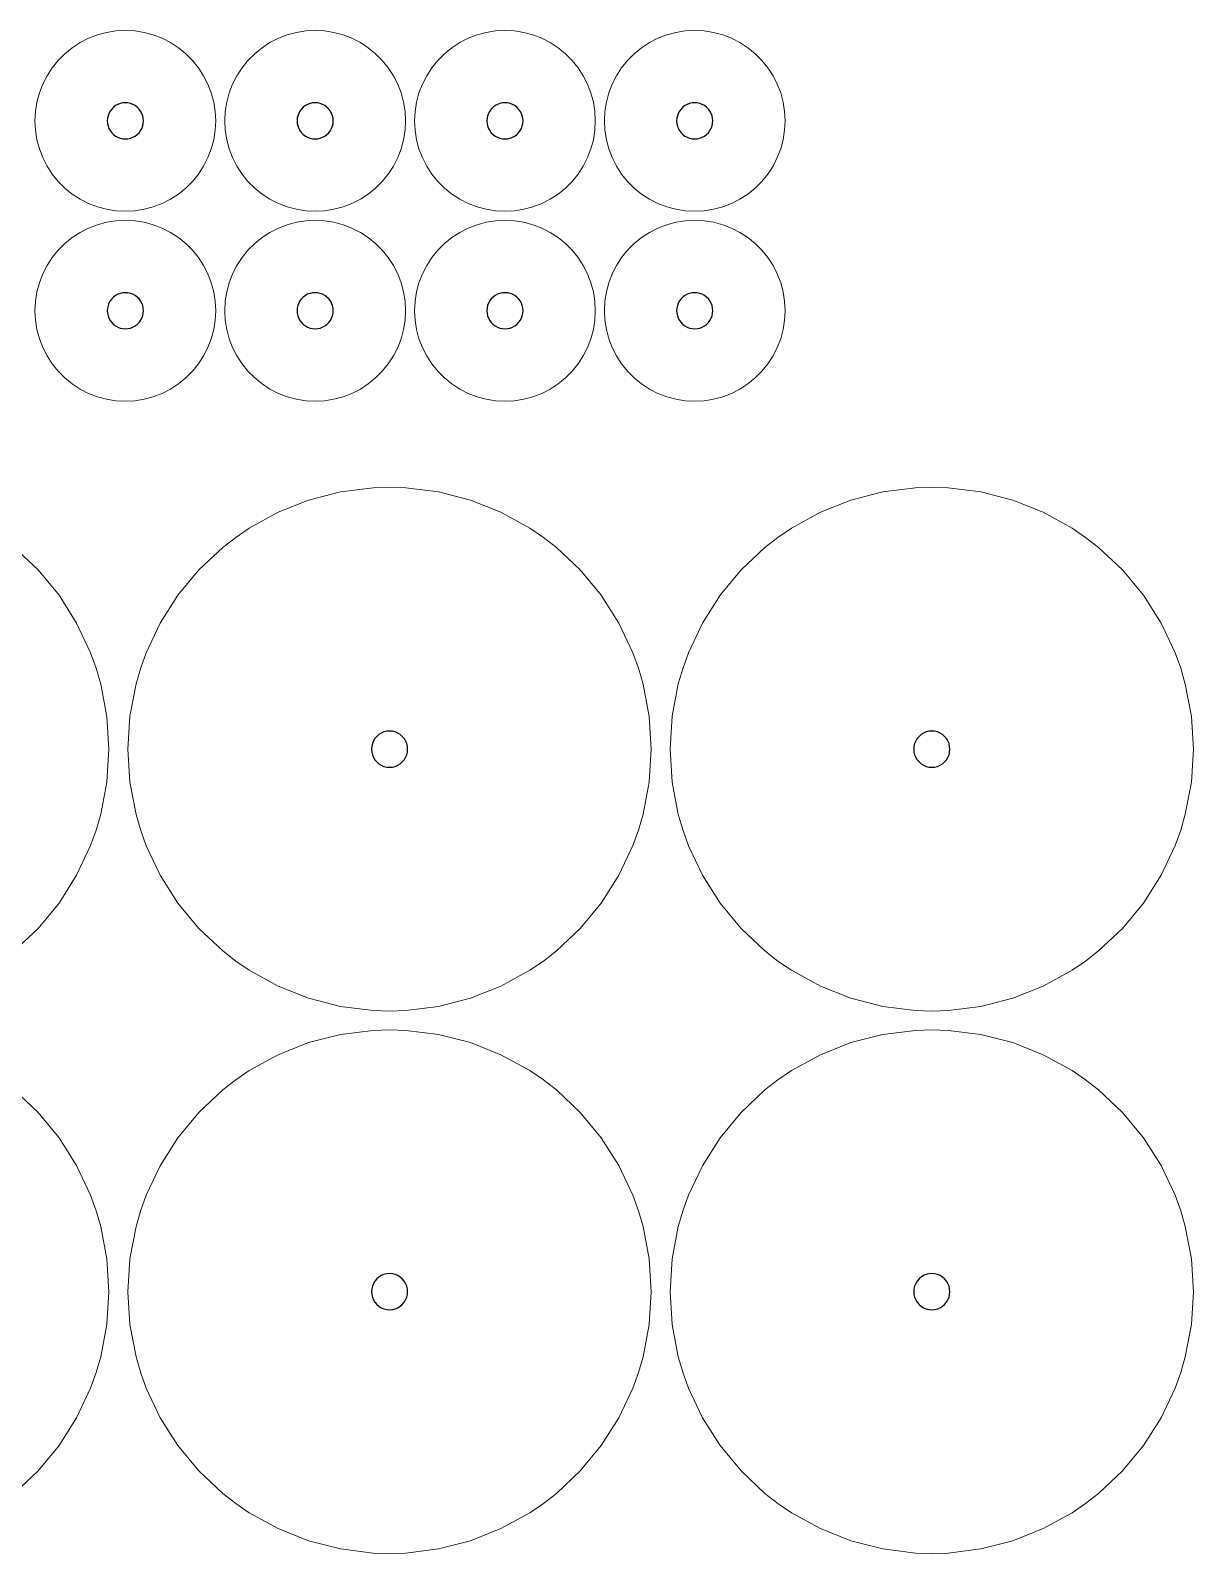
# Model space of a CAD drawing. Header units: millimetres. Extents: x 28 to 87.4, y 134.7 to 176.8.
# Drawn here: x 55.28 to 87.45, y 134.68 to 176.79 of the extents above; entities that cross this region are included whole.
import ezdxf

# ---------------------------------------------------------------- set-up
doc = ezdxf.new("R2010")
doc.units = ezdxf.units.MM
doc.layers.add('TOP_Full_CutOut_90', color=7, linetype='Continuous')
doc.layers.add('TOP_Full_CutOut_90_1', color=7, linetype='Continuous', lineweight=18)

msp = doc.modelspace()

# ---------------------------------------------------------------- linework, layer by layer
at = {"layer": 'TOP_Full_CutOut_90'}
for points in [[(58.400137, 174.290606), (58.394948, 174.361763), (58.37994, 174.431472), (58.354928, 174.498313), (58.320771, 174.560925), (58.278008, 174.618035), (58.227567, 174.668479), (58.170457, 174.711231), (58.107844, 174.74542), (58.041003, 174.770351), (57.971294, 174.785515), (57.900137, 174.790605), (57.82898, 174.785515), (57.759271, 174.770351), (57.69243, 174.74542), (57.629818, 174.711231), (57.572707, 174.668479), (57.522266, 174.618035), (57.479503, 174.560925), (57.445346, 174.498313), (57.420335, 174.431472), (57.405326, 174.361763), (57.400137, 174.290606), (57.405326, 174.219449), (57.420335, 174.14974), (57.445346, 174.082899), (57.479503, 174.020286), (57.522266, 173.963177), (57.572707, 173.912732), (57.629818, 173.86998), (57.69243, 173.835791), (57.759271, 173.810861), (57.82898, 173.795696), (57.900137, 173.790607), (57.971294, 173.795696), (58.041003, 173.810861), (58.107844, 173.835791), (58.170457, 173.86998), (58.227567, 173.912732), (58.278008, 173.963177), (58.320771, 174.020286), (58.354928, 174.082899), (58.37994, 174.14974), (58.394948, 174.219449), (58.400137, 174.290606)], [(63.650137, 174.290606), (63.644948, 174.361763), (63.62994, 174.431472), (63.604928, 174.498313), (63.570771, 174.560925), (63.528008, 174.618035), (63.477567, 174.668479), (63.420457, 174.711231), (63.357844, 174.74542), (63.291003, 174.770351), (63.221294, 174.785515), (63.150137, 174.790605), (63.07898, 174.785515), (63.009271, 174.770351), (62.94243, 174.74542), (62.879818, 174.711231), (62.822707, 174.668479), (62.772266, 174.618035), (62.729503, 174.560925), (62.695346, 174.498313), (62.670335, 174.431472), (62.655326, 174.361763), (62.650137, 174.290606), (62.655326, 174.219449), (62.670335, 174.14974), (62.695346, 174.082899), (62.729503, 174.020286), (62.772266, 173.963177), (62.822707, 173.912732), (62.879818, 173.86998), (62.94243, 173.835791), (63.009271, 173.810861), (63.07898, 173.795696), (63.150137, 173.790607), (63.221294, 173.795696), (63.291003, 173.810861), (63.357844, 173.835791), (63.420457, 173.86998), (63.477567, 173.912732), (63.528008, 173.963177), (63.570771, 174.020286), (63.604928, 174.082899), (63.62994, 174.14974), (63.644948, 174.219449), (63.650137, 174.290606)], [(68.900137, 174.290606), (68.894948, 174.361763), (68.87994, 174.431472), (68.854928, 174.498313), (68.820771, 174.560925), (68.778008, 174.618035), (68.727567, 174.668479), (68.670457, 174.711231), (68.607844, 174.74542), (68.541003, 174.770351), (68.471294, 174.785515), (68.400137, 174.790605), (68.32898, 174.785515), (68.259271, 174.770351), (68.19243, 174.74542), (68.129818, 174.711231), (68.072707, 174.668479), (68.022266, 174.618035), (67.979503, 174.560925), (67.945346, 174.498313), (67.920335, 174.431472), (67.905326, 174.361763), (67.900137, 174.290606), (67.905326, 174.219449), (67.920335, 174.14974), (67.945346, 174.082899), (67.979503, 174.020286), (68.022266, 173.963177), (68.072707, 173.912732), (68.129818, 173.86998), (68.19243, 173.835791), (68.259271, 173.810861), (68.32898, 173.795696), (68.400137, 173.790607), (68.471294, 173.795696), (68.541003, 173.810861), (68.607844, 173.835791), (68.670457, 173.86998), (68.727567, 173.912732), (68.778008, 173.963177), (68.820771, 174.020286), (68.854928, 174.082899), (68.87994, 174.14974), (68.894948, 174.219449), (68.900137, 174.290606)], [(74.150137, 174.290606), (74.144948, 174.361763), (74.12994, 174.431472), (74.104928, 174.498313), (74.070771, 174.560925), (74.028008, 174.618035), (73.977567, 174.668479), (73.920457, 174.711231), (73.857844, 174.74542), (73.791003, 174.770351), (73.721294, 174.785515), (73.650137, 174.790605), (73.57898, 174.785515), (73.509271, 174.770351), (73.44243, 174.74542), (73.379818, 174.711231), (73.322707, 174.668479), (73.272266, 174.618035), (73.229503, 174.560925), (73.195346, 174.498313), (73.170335, 174.431472), (73.155326, 174.361763), (73.150137, 174.290606), (73.155326, 174.219449), (73.170335, 174.14974), (73.195346, 174.082899), (73.229503, 174.020286), (73.272266, 173.963177), (73.322707, 173.912732), (73.379818, 173.86998), (73.44243, 173.835791), (73.509271, 173.810861), (73.57898, 173.795696), (73.650137, 173.790607), (73.721294, 173.795696), (73.791003, 173.810861), (73.857844, 173.835791), (73.920457, 173.86998), (73.977567, 173.912732), (74.028008, 173.963177), (74.070771, 174.020286), (74.104928, 174.082899), (74.12994, 174.14974), (74.144948, 174.219449), (74.150137, 174.290606)], [(58.400137, 169.040606), (58.394948, 169.111763), (58.37994, 169.181472), (58.354928, 169.248313), (58.320771, 169.310925), (58.278008, 169.368035), (58.227567, 169.418479), (58.170457, 169.461231), (58.107844, 169.49542), (58.041003, 169.520351), (57.971294, 169.535515), (57.900137, 169.540605), (57.82898, 169.535515), (57.759271, 169.520351), (57.69243, 169.49542), (57.629818, 169.461231), (57.572707, 169.418479), (57.522266, 169.368035), (57.479503, 169.310925), (57.445346, 169.248313), (57.420335, 169.181472), (57.405326, 169.111763), (57.400137, 169.040606), (57.405326, 168.969449), (57.420335, 168.89974), (57.445346, 168.832899), (57.479503, 168.770286), (57.522266, 168.713177), (57.572707, 168.662732), (57.629818, 168.61998), (57.69243, 168.585791), (57.759271, 168.560861), (57.82898, 168.545696), (57.900137, 168.540607), (57.971294, 168.545696), (58.041003, 168.560861), (58.107844, 168.585791), (58.170457, 168.61998), (58.227567, 168.662732), (58.278008, 168.713177), (58.320771, 168.770286), (58.354928, 168.832899), (58.37994, 168.89974), (58.394948, 168.969449), (58.400137, 169.040606)], [(63.650137, 169.040606), (63.644948, 169.111763), (63.62994, 169.181472), (63.604928, 169.248313), (63.570771, 169.310925), (63.528008, 169.368035), (63.477567, 169.418479), (63.420457, 169.461231), (63.357844, 169.49542), (63.291003, 169.520351), (63.221294, 169.535515), (63.150137, 169.540605), (63.07898, 169.535515), (63.009271, 169.520351), (62.94243, 169.49542), (62.879818, 169.461231), (62.822707, 169.418479), (62.772266, 169.368035), (62.729503, 169.310925), (62.695346, 169.248313), (62.670335, 169.181472), (62.655326, 169.111763), (62.650137, 169.040606), (62.655326, 168.969449), (62.670335, 168.89974), (62.695346, 168.832899), (62.729503, 168.770286), (62.772266, 168.713177), (62.822707, 168.662732), (62.879818, 168.61998), (62.94243, 168.585791), (63.009271, 168.560861), (63.07898, 168.545696), (63.150137, 168.540607), (63.221294, 168.545696), (63.291003, 168.560861), (63.357844, 168.585791), (63.420457, 168.61998), (63.477567, 168.662732), (63.528008, 168.713177), (63.570771, 168.770286), (63.604928, 168.832899), (63.62994, 168.89974), (63.644948, 168.969449), (63.650137, 169.040606)], [(68.900137, 169.040606), (68.894948, 169.111763), (68.87994, 169.181472), (68.854928, 169.248313), (68.820771, 169.310925), (68.778008, 169.368035), (68.727567, 169.418479), (68.670457, 169.461231), (68.607844, 169.49542), (68.541003, 169.520351), (68.471294, 169.535515), (68.400137, 169.540605), (68.32898, 169.535515), (68.259271, 169.520351), (68.19243, 169.49542), (68.129818, 169.461231), (68.072707, 169.418479), (68.022266, 169.368035), (67.979503, 169.310925), (67.945346, 169.248313), (67.920335, 169.181472), (67.905326, 169.111763), (67.900137, 169.040606), (67.905326, 168.969449), (67.920335, 168.89974), (67.945346, 168.832899), (67.979503, 168.770286), (68.022266, 168.713177), (68.072707, 168.662732), (68.129818, 168.61998), (68.19243, 168.585791), (68.259271, 168.560861), (68.32898, 168.545696), (68.400137, 168.540607), (68.471294, 168.545696), (68.541003, 168.560861), (68.607844, 168.585791), (68.670457, 168.61998), (68.727567, 168.662732), (68.778008, 168.713177), (68.820771, 168.770286), (68.854928, 168.832899), (68.87994, 168.89974), (68.894948, 168.969449), (68.900137, 169.040606)], [(74.150137, 169.040606), (74.144948, 169.111763), (74.12994, 169.181472), (74.104928, 169.248313), (74.070771, 169.310925), (74.028008, 169.368035), (73.977567, 169.418479), (73.920457, 169.461231), (73.857844, 169.49542), (73.791003, 169.520351), (73.721294, 169.535515), (73.650137, 169.540605), (73.57898, 169.535515), (73.509271, 169.520351), (73.44243, 169.49542), (73.379818, 169.461231), (73.322707, 169.418479), (73.272266, 169.368035), (73.229503, 169.310925), (73.195346, 169.248313), (73.170335, 169.181472), (73.155326, 169.111763), (73.150137, 169.040606), (73.155326, 168.969449), (73.170335, 168.89974), (73.195346, 168.832899), (73.229503, 168.770286), (73.272266, 168.713177), (73.322707, 168.662732), (73.379818, 168.61998), (73.44243, 168.585791), (73.509271, 168.560861), (73.57898, 168.545696), (73.650137, 168.540607), (73.721294, 168.545696), (73.791003, 168.560861), (73.857844, 168.585791), (73.920457, 168.61998), (73.977567, 168.662732), (74.028008, 168.713177), (74.070771, 168.770286), (74.104928, 168.832899), (74.12994, 168.89974), (74.144948, 168.969449), (74.150137, 169.040606)], [(65.707695, 156.918401), (65.701539, 156.996618), (65.683223, 157.072909), (65.653198, 157.145396), (65.612203, 157.212294), (65.561248, 157.271954), (65.501588, 157.322909), (65.43469, 157.363904), (65.362203, 157.393929), (65.285912, 157.412245), (65.207695, 157.418401), (65.129478, 157.412245), (65.053187, 157.393929), (64.9807, 157.363904), (64.913802, 157.322909), (64.854142, 157.271954), (64.803187, 157.212294), (64.762192, 157.145396), (64.732167, 157.072909), (64.713851, 156.996618), (64.707695, 156.918401), (64.713851, 156.840184), (64.732167, 156.763893), (64.762192, 156.691406), (64.803187, 156.624508), (64.854142, 156.564848), (64.913802, 156.513893), (64.9807, 156.472898), (65.053187, 156.442873), (65.129478, 156.424557), (65.207695, 156.418401), (65.285912, 156.424557), (65.362203, 156.442873), (65.43469, 156.472898), (65.501588, 156.513893), (65.561248, 156.564848), (65.612203, 156.624508), (65.653198, 156.691406), (65.683223, 156.763893), (65.701539, 156.840184), (65.707695, 156.918401)], [(80.707695, 156.918401), (80.701539, 156.996618), (80.683223, 157.072909), (80.653198, 157.145396), (80.612203, 157.212294), (80.561248, 157.271954), (80.501588, 157.322909), (80.43469, 157.363904), (80.362203, 157.393929), (80.285912, 157.412245), (80.207695, 157.418401), (80.129478, 157.412245), (80.053187, 157.393929), (79.9807, 157.363904), (79.913802, 157.322909), (79.854142, 157.271954), (79.803187, 157.212294), (79.762192, 157.145396), (79.732167, 157.072909), (79.713851, 156.996618), (79.707695, 156.918401), (79.713851, 156.840184), (79.732167, 156.763893), (79.762192, 156.691406), (79.803187, 156.624508), (79.854142, 156.564848), (79.913802, 156.513893), (79.9807, 156.472898), (80.053187, 156.442873), (80.129478, 156.424557), (80.207695, 156.418401), (80.285912, 156.424557), (80.362203, 156.442873), (80.43469, 156.472898), (80.501588, 156.513893), (80.561248, 156.564848), (80.612203, 156.624508), (80.653198, 156.691406), (80.683223, 156.763893), (80.701539, 156.840184), (80.707695, 156.918401)], [(65.707695, 141.918401), (65.701539, 141.996618), (65.683223, 142.072909), (65.653198, 142.145396), (65.612203, 142.212294), (65.561248, 142.271954), (65.501588, 142.322909), (65.43469, 142.363904), (65.362203, 142.393929), (65.285912, 142.412245), (65.207695, 142.418401), (65.129478, 142.412245), (65.053187, 142.393929), (64.9807, 142.363904), (64.913802, 142.322909), (64.854142, 142.271954), (64.803187, 142.212294), (64.762192, 142.145396), (64.732167, 142.072909), (64.713851, 141.996618), (64.707695, 141.918401), (64.713851, 141.840184), (64.732167, 141.763893), (64.762192, 141.691406), (64.803187, 141.624508), (64.854142, 141.564848), (64.913802, 141.513893), (64.9807, 141.472898), (65.053187, 141.442873), (65.129478, 141.424557), (65.207695, 141.418401), (65.285912, 141.424557), (65.362203, 141.442873), (65.43469, 141.472898), (65.501588, 141.513893), (65.561248, 141.564848), (65.612203, 141.624508), (65.653198, 141.691406), (65.683223, 141.763893), (65.701539, 141.840184), (65.707695, 141.918401)], [(80.707695, 141.918401), (80.701539, 141.996618), (80.683223, 142.072909), (80.653198, 142.145396), (80.612203, 142.212294), (80.561248, 142.271954), (80.501588, 142.322909), (80.43469, 142.363904), (80.362203, 142.393929), (80.285912, 142.412245), (80.207695, 142.418401), (80.129478, 142.412245), (80.053187, 142.393929), (79.9807, 142.363904), (79.913802, 142.322909), (79.854142, 142.271954), (79.803187, 142.212294), (79.762192, 142.145396), (79.732167, 142.072909), (79.713851, 141.996618), (79.707695, 141.918401), (79.713851, 141.840184), (79.732167, 141.763893), (79.762192, 141.691406), (79.803187, 141.624508), (79.854142, 141.564848), (79.913802, 141.513893), (79.9807, 141.472898), (80.053187, 141.442873), (80.129478, 141.424557), (80.207695, 141.418401), (80.285912, 141.424557), (80.362203, 141.442873), (80.43469, 141.472898), (80.501588, 141.513893), (80.561248, 141.564848), (80.612203, 141.624508), (80.653198, 141.691406), (80.683223, 141.763893), (80.701539, 141.840184), (80.707695, 141.918401)]]:
    msp.add_lwpolyline(points, dxfattribs=at)
at = {"layer": 'TOP_Full_CutOut_90_1'}
for points in [[(60.400137, 174.290606), (60.386442, 174.029285), (60.345506, 173.770827), (60.277778, 173.518063), (60.184001, 173.273764), (60.065201, 173.040606), (59.92268, 172.821143), (59.757999, 172.617779), (59.572964, 172.432744), (59.3696, 172.268063), (59.150137, 172.125542), (58.916979, 172.006742), (58.67268, 171.912964), (58.419916, 171.845237), (58.161458, 171.804301), (57.900137, 171.790606), (57.638816, 171.804301), (57.380358, 171.845237), (57.127595, 171.912964), (56.883295, 172.006742), (56.650137, 172.125542), (56.430674, 172.268063), (56.227311, 172.432744), (56.042275, 172.617779), (55.877595, 172.821143), (55.735074, 173.040606), (55.616273, 173.273764), (55.522496, 173.518063), (55.454768, 173.770827), (55.413832, 174.029285), (55.400137, 174.290606), (55.413832, 174.551927), (55.454768, 174.810385), (55.522496, 175.063148), (55.616273, 175.307447), (55.735074, 175.540606), (55.877595, 175.760069), (56.042275, 175.963432), (56.227311, 176.148468), (56.430674, 176.313148), (56.650137, 176.455669), (56.883295, 176.574469), (57.127595, 176.668247), (57.380358, 176.735975), (57.638816, 176.776911), (57.900137, 176.790606), (58.161458, 176.776911), (58.419916, 176.735975), (58.67268, 176.668247), (58.916979, 176.574469), (59.150137, 176.455669), (59.3696, 176.313148), (59.572964, 176.148468), (59.757999, 175.963432), (59.92268, 175.760069), (60.065201, 175.540606), (60.184001, 175.307447), (60.277778, 175.063148), (60.345506, 174.810385), (60.386442, 174.551927), (60.400137, 174.290606)], [(65.650137, 174.290606), (65.636442, 174.029285), (65.595506, 173.770827), (65.527778, 173.518063), (65.434001, 173.273764), (65.315201, 173.040606), (65.17268, 172.821143), (65.007999, 172.617779), (64.822964, 172.432744), (64.6196, 172.268063), (64.400137, 172.125542), (64.166979, 172.006742), (63.92268, 171.912964), (63.669916, 171.845237), (63.411458, 171.804301), (63.150137, 171.790606), (62.888816, 171.804301), (62.630358, 171.845237), (62.377595, 171.912964), (62.133295, 172.006742), (61.900137, 172.125542), (61.680674, 172.268063), (61.477311, 172.432744), (61.292275, 172.617779), (61.127595, 172.821143), (60.985074, 173.040606), (60.866273, 173.273764), (60.772496, 173.518063), (60.704768, 173.770827), (60.663832, 174.029285), (60.650137, 174.290606), (60.663832, 174.551927), (60.704768, 174.810385), (60.772496, 175.063148), (60.866273, 175.307447), (60.985074, 175.540606), (61.127595, 175.760069), (61.292275, 175.963432), (61.477311, 176.148468), (61.680674, 176.313148), (61.900137, 176.455669), (62.133295, 176.574469), (62.377595, 176.668247), (62.630358, 176.735975), (62.888816, 176.776911), (63.150137, 176.790606), (63.411458, 176.776911), (63.669916, 176.735975), (63.92268, 176.668247), (64.166979, 176.574469), (64.400137, 176.455669), (64.6196, 176.313148), (64.822964, 176.148468), (65.007999, 175.963432), (65.17268, 175.760069), (65.315201, 175.540606), (65.434001, 175.307447), (65.527778, 175.063148), (65.595506, 174.810385), (65.636442, 174.551927), (65.650137, 174.290606)], [(70.900137, 174.290606), (70.886442, 174.029285), (70.845506, 173.770827), (70.777778, 173.518063), (70.684001, 173.273764), (70.565201, 173.040606), (70.42268, 172.821143), (70.257999, 172.617779), (70.072964, 172.432744), (69.8696, 172.268063), (69.650137, 172.125542), (69.416979, 172.006742), (69.17268, 171.912964), (68.919916, 171.845237), (68.661458, 171.804301), (68.400137, 171.790606), (68.138816, 171.804301), (67.880358, 171.845237), (67.627595, 171.912964), (67.383295, 172.006742), (67.150137, 172.125542), (66.930674, 172.268063), (66.727311, 172.432744), (66.542275, 172.617779), (66.377595, 172.821143), (66.235074, 173.040606), (66.116273, 173.273764), (66.022496, 173.518063), (65.954768, 173.770827), (65.913832, 174.029285), (65.900137, 174.290606), (65.913832, 174.551927), (65.954768, 174.810385), (66.022496, 175.063148), (66.116273, 175.307447), (66.235074, 175.540606), (66.377595, 175.760069), (66.542275, 175.963432), (66.727311, 176.148468), (66.930674, 176.313148), (67.150137, 176.455669), (67.383295, 176.574469), (67.627595, 176.668247), (67.880358, 176.735975), (68.138816, 176.776911), (68.400137, 176.790606), (68.661458, 176.776911), (68.919916, 176.735975), (69.17268, 176.668247), (69.416979, 176.574469), (69.650137, 176.455669), (69.8696, 176.313148), (70.072964, 176.148468), (70.257999, 175.963432), (70.42268, 175.760069), (70.565201, 175.540606), (70.684001, 175.307447), (70.777778, 175.063148), (70.845506, 174.810385), (70.886442, 174.551927), (70.900137, 174.290606)], [(76.150137, 174.290606), (76.136442, 174.029285), (76.095506, 173.770827), (76.027778, 173.518063), (75.934001, 173.273764), (75.815201, 173.040606), (75.67268, 172.821143), (75.507999, 172.617779), (75.322964, 172.432744), (75.1196, 172.268063), (74.900137, 172.125542), (74.666979, 172.006742), (74.42268, 171.912964), (74.169916, 171.845237), (73.911458, 171.804301), (73.650137, 171.790606), (73.388816, 171.804301), (73.130358, 171.845237), (72.877595, 171.912964), (72.633295, 172.006742), (72.400137, 172.125542), (72.180674, 172.268063), (71.977311, 172.432744), (71.792275, 172.617779), (71.627595, 172.821143), (71.485074, 173.040606), (71.366273, 173.273764), (71.272496, 173.518063), (71.204768, 173.770827), (71.163832, 174.029285), (71.150137, 174.290606), (71.163832, 174.551927), (71.204768, 174.810385), (71.272496, 175.063148), (71.366273, 175.307447), (71.485074, 175.540606), (71.627595, 175.760069), (71.792275, 175.963432), (71.977311, 176.148468), (72.180674, 176.313148), (72.400137, 176.455669), (72.633295, 176.574469), (72.877595, 176.668247), (73.130358, 176.735975), (73.388816, 176.776911), (73.650137, 176.790606), (73.911458, 176.776911), (74.169916, 176.735975), (74.42268, 176.668247), (74.666979, 176.574469), (74.900137, 176.455669), (75.1196, 176.313148), (75.322964, 176.148468), (75.507999, 175.963432), (75.67268, 175.760069), (75.815201, 175.540606), (75.934001, 175.307447), (76.027778, 175.063148), (76.095506, 174.810385), (76.136442, 174.551927), (76.150137, 174.290606)], [(60.400137, 169.040606), (60.386442, 168.779285), (60.345506, 168.520827), (60.277778, 168.268063), (60.184001, 168.023764), (60.065201, 167.790606), (59.92268, 167.571143), (59.757999, 167.367779), (59.572964, 167.182744), (59.3696, 167.018063), (59.150137, 166.875542), (58.916979, 166.756742), (58.67268, 166.662964), (58.419916, 166.595237), (58.161458, 166.554301), (57.900137, 166.540606), (57.638816, 166.554301), (57.380358, 166.595237), (57.127595, 166.662964), (56.883295, 166.756742), (56.650137, 166.875542), (56.430674, 167.018063), (56.227311, 167.182744), (56.042275, 167.367779), (55.877595, 167.571143), (55.735074, 167.790606), (55.616273, 168.023764), (55.522496, 168.268063), (55.454768, 168.520827), (55.413832, 168.779285), (55.400137, 169.040606), (55.413832, 169.301927), (55.454768, 169.560385), (55.522496, 169.813148), (55.616273, 170.057447), (55.735074, 170.290606), (55.877595, 170.510069), (56.042275, 170.713432), (56.227311, 170.898468), (56.430674, 171.063148), (56.650137, 171.205669), (56.883295, 171.324469), (57.127595, 171.418247), (57.380358, 171.485975), (57.638816, 171.526911), (57.900137, 171.540606), (58.161458, 171.526911), (58.419916, 171.485975), (58.67268, 171.418247), (58.916979, 171.324469), (59.150137, 171.205669), (59.3696, 171.063148), (59.572964, 170.898468), (59.757999, 170.713432), (59.92268, 170.510069), (60.065201, 170.290606), (60.184001, 170.057447), (60.277778, 169.813148), (60.345506, 169.560385), (60.386442, 169.301927), (60.400137, 169.040606)], [(65.650137, 169.040606), (65.636442, 168.779285), (65.595506, 168.520827), (65.527778, 168.268063), (65.434001, 168.023764), (65.315201, 167.790606), (65.17268, 167.571143), (65.007999, 167.367779), (64.822964, 167.182744), (64.6196, 167.018063), (64.400137, 166.875542), (64.166979, 166.756742), (63.92268, 166.662964), (63.669916, 166.595237), (63.411458, 166.554301), (63.150137, 166.540606), (62.888816, 166.554301), (62.630358, 166.595237), (62.377595, 166.662964), (62.133295, 166.756742), (61.900137, 166.875542), (61.680674, 167.018063), (61.477311, 167.182744), (61.292275, 167.367779), (61.127595, 167.571143), (60.985074, 167.790606), (60.866273, 168.023764), (60.772496, 168.268063), (60.704768, 168.520827), (60.663832, 168.779285), (60.650137, 169.040606), (60.663832, 169.301927), (60.704768, 169.560385), (60.772496, 169.813148), (60.866273, 170.057447), (60.985074, 170.290606), (61.127595, 170.510069), (61.292275, 170.713432), (61.477311, 170.898468), (61.680674, 171.063148), (61.900137, 171.205669), (62.133295, 171.324469), (62.377595, 171.418247), (62.630358, 171.485975), (62.888816, 171.526911), (63.150137, 171.540606), (63.411458, 171.526911), (63.669916, 171.485975), (63.92268, 171.418247), (64.166979, 171.324469), (64.400137, 171.205669), (64.6196, 171.063148), (64.822964, 170.898468), (65.007999, 170.713432), (65.17268, 170.510069), (65.315201, 170.290606), (65.434001, 170.057447), (65.527778, 169.813148), (65.595506, 169.560385), (65.636442, 169.301927), (65.650137, 169.040606)], [(70.900137, 169.040606), (70.886442, 168.779285), (70.845506, 168.520827), (70.777778, 168.268063), (70.684001, 168.023764), (70.565201, 167.790606), (70.42268, 167.571143), (70.257999, 167.367779), (70.072964, 167.182744), (69.8696, 167.018063), (69.650137, 166.875542), (69.416979, 166.756742), (69.17268, 166.662964), (68.919916, 166.595237), (68.661458, 166.554301), (68.400137, 166.540606), (68.138816, 166.554301), (67.880358, 166.595237), (67.627595, 166.662964), (67.383295, 166.756742), (67.150137, 166.875542), (66.930674, 167.018063), (66.727311, 167.182744), (66.542275, 167.367779), (66.377595, 167.571143), (66.235074, 167.790606), (66.116273, 168.023764), (66.022496, 168.268063), (65.954768, 168.520827), (65.913832, 168.779285), (65.900137, 169.040606), (65.913832, 169.301927), (65.954768, 169.560385), (66.022496, 169.813148), (66.116273, 170.057447), (66.235074, 170.290606), (66.377595, 170.510069), (66.542275, 170.713432), (66.727311, 170.898468), (66.930674, 171.063148), (67.150137, 171.205669), (67.383295, 171.324469), (67.627595, 171.418247), (67.880358, 171.485975), (68.138816, 171.526911), (68.400137, 171.540606), (68.661458, 171.526911), (68.919916, 171.485975), (69.17268, 171.418247), (69.416979, 171.324469), (69.650137, 171.205669), (69.8696, 171.063148), (70.072964, 170.898468), (70.257999, 170.713432), (70.42268, 170.510069), (70.565201, 170.290606), (70.684001, 170.057447), (70.777778, 169.813148), (70.845506, 169.560385), (70.886442, 169.301927), (70.900137, 169.040606)], [(76.150137, 169.040606), (76.136442, 168.779285), (76.095506, 168.520827), (76.027778, 168.268063), (75.934001, 168.023764), (75.815201, 167.790606), (75.67268, 167.571143), (75.507999, 167.367779), (75.322964, 167.182744), (75.1196, 167.018063), (74.900137, 166.875542), (74.666979, 166.756742), (74.42268, 166.662964), (74.169916, 166.595237), (73.911458, 166.554301), (73.650137, 166.540606), (73.388816, 166.554301), (73.130358, 166.595237), (72.877595, 166.662964), (72.633295, 166.756742), (72.400137, 166.875542), (72.180674, 167.018063), (71.977311, 167.182744), (71.792275, 167.367779), (71.627595, 167.571143), (71.485074, 167.790606), (71.366273, 168.023764), (71.272496, 168.268063), (71.204768, 168.520827), (71.163832, 168.779285), (71.150137, 169.040606), (71.163832, 169.301927), (71.204768, 169.560385), (71.272496, 169.813148), (71.366273, 170.057447), (71.485074, 170.290606), (71.627595, 170.510069), (71.792275, 170.713432), (71.977311, 170.898468), (72.180674, 171.063148), (72.400137, 171.205669), (72.633295, 171.324469), (72.877595, 171.418247), (73.130358, 171.485975), (73.388816, 171.526911), (73.650137, 171.540606), (73.911458, 171.526911), (74.169916, 171.485975), (74.42268, 171.418247), (74.666979, 171.324469), (74.900137, 171.205669), (75.1196, 171.063148), (75.322964, 170.898468), (75.507999, 170.713432), (75.67268, 170.510069), (75.815201, 170.290606), (75.934001, 170.057447), (76.027778, 169.813148), (76.095506, 169.560385), (76.136442, 169.301927), (76.150137, 169.040606)], [(72.447695, 156.918401), (72.390605, 156.010988), (72.220237, 155.117886), (72.093344, 154.681118), (71.939277, 154.253179), (71.552155, 153.430504), (71.064978, 152.662836), (70.485428, 151.96228), (69.822645, 151.339885), (69.46326, 151.061118), (69.087081, 150.805467), (68.290337, 150.367453), (67.444978, 150.032752), (66.564336, 149.806641), (65.662298, 149.692687), (65.207695, 149.678401), (64.753092, 149.692687), (63.851054, 149.806641), (62.970412, 150.032752), (62.125053, 150.367453), (61.328309, 150.805467), (60.95213, 151.061118), (60.592745, 151.339885), (59.929962, 151.96228), (59.350412, 152.662836), (58.860717, 153.435088), (58.477242, 154.25033), (58.326819, 154.66648), (58.195834, 155.115234), (58.025054, 156.008861), (57.967695, 156.918401), (58.025054, 157.827941), (58.195834, 158.721568), (58.326819, 159.170322), (58.477242, 159.586472), (58.860717, 160.401714), (59.350412, 161.173966), (59.929962, 161.874522), (60.592745, 162.496917), (60.95213, 162.775684), (61.328309, 163.031335), (62.125053, 163.469349), (62.970412, 163.80405), (63.851054, 164.030161), (64.753092, 164.144115), (65.207695, 164.158401), (65.662298, 164.144115), (66.564336, 164.030161), (67.444978, 163.80405), (68.290337, 163.469349), (69.087081, 163.031335), (69.46326, 162.775684), (69.822645, 162.496917), (70.485428, 161.874522), (71.064978, 161.173966), (71.552155, 160.406298), (71.939277, 159.583623), (72.093344, 159.155684), (72.220237, 158.718916), (72.390605, 157.825814), (72.447695, 156.918401)], [(87.447695, 156.918401), (87.390605, 156.010988), (87.220237, 155.117886), (87.093344, 154.681118), (86.939277, 154.253179), (86.552155, 153.430504), (86.064978, 152.662836), (85.485428, 151.96228), (84.822645, 151.339885), (84.46326, 151.061118), (84.087081, 150.805467), (83.290337, 150.367453), (82.444978, 150.032752), (81.564336, 149.806641), (80.662298, 149.692687), (80.207695, 149.678401), (79.753092, 149.692687), (78.851054, 149.806641), (77.970412, 150.032752), (77.125053, 150.367453), (76.328309, 150.805467), (75.95213, 151.061118), (75.592745, 151.339885), (74.929962, 151.96228), (74.350412, 152.662836), (73.860717, 153.435088), (73.477242, 154.25033), (73.326819, 154.66648), (73.195834, 155.115234), (73.025054, 156.008861), (72.967695, 156.918401), (73.025054, 157.827941), (73.195834, 158.721568), (73.326819, 159.170322), (73.477242, 159.586472), (73.860717, 160.401714), (74.350412, 161.173966), (74.929962, 161.874522), (75.592745, 162.496917), (75.95213, 162.775684), (76.328309, 163.031335), (77.125053, 163.469349), (77.970412, 163.80405), (78.851054, 164.030161), (79.753092, 164.144115), (80.207695, 164.158401), (80.662298, 164.144115), (81.564336, 164.030161), (82.444978, 163.80405), (83.290337, 163.469349), (84.087081, 163.031335), (84.46326, 162.775684), (84.822645, 162.496917), (85.485428, 161.874522), (86.064978, 161.173966), (86.552155, 160.406298), (86.939277, 159.583623), (87.093344, 159.155684), (87.220237, 158.718916), (87.390605, 157.825814), (87.447695, 156.918401)], [(54.822645, 162.496917), (55.485428, 161.874522), (56.064978, 161.173966), (56.552155, 160.406298), (56.939277, 159.583623), (57.093344, 159.155684), (57.220237, 158.718916), (57.390605, 157.825814), (57.447695, 156.918401)], [(57.447695, 156.918401), (57.390605, 156.010988), (57.220237, 155.117886), (57.093344, 154.681118), (56.939277, 154.253179), (56.552155, 153.430504), (56.064978, 152.662836), (55.485428, 151.96228), (54.822645, 151.339885)], [(72.447695, 141.918401), (72.390605, 141.010988), (72.220237, 140.117886), (72.093344, 139.681118), (71.939277, 139.253179), (71.552155, 138.430504), (71.064978, 137.662836), (70.485428, 136.96228), (69.822645, 136.339885), (69.46326, 136.061118), (69.087081, 135.805467), (68.290337, 135.367453), (67.444978, 135.032752), (66.564336, 134.806641), (65.662298, 134.692687), (65.207695, 134.678401), (64.753092, 134.692687), (63.851054, 134.806641), (62.970412, 135.032752), (62.125053, 135.367453), (61.328309, 135.805467), (60.95213, 136.061118), (60.592745, 136.339885), (59.929962, 136.96228), (59.350412, 137.662836), (58.860717, 138.435088), (58.477242, 139.25033), (58.326819, 139.66648), (58.195834, 140.115234), (58.025054, 141.008861), (57.967695, 141.918401), (58.025054, 142.827941), (58.195834, 143.721568), (58.326819, 144.170322), (58.477242, 144.586472), (58.860717, 145.401714), (59.350412, 146.173966), (59.929962, 146.874522), (60.592745, 147.496917), (60.95213, 147.775684), (61.328309, 148.031335), (62.125053, 148.469349), (62.970412, 148.80405), (63.851054, 149.030161), (64.753092, 149.144115), (65.207695, 149.158401), (65.662298, 149.144115), (66.564336, 149.030161), (67.444978, 148.80405), (68.290337, 148.469349), (69.087081, 148.031335), (69.46326, 147.775684), (69.822645, 147.496917), (70.485428, 146.874522), (71.064978, 146.173966), (71.552155, 145.406298), (71.939277, 144.583623), (72.093344, 144.155684), (72.220237, 143.718916), (72.390605, 142.825814), (72.447695, 141.918401)], [(87.447695, 141.918401), (87.390605, 141.010988), (87.220237, 140.117886), (87.093344, 139.681118), (86.939277, 139.253179), (86.552155, 138.430504), (86.064978, 137.662836), (85.485428, 136.96228), (84.822645, 136.339885), (84.46326, 136.061118), (84.087081, 135.805467), (83.290337, 135.367453), (82.444978, 135.032752), (81.564336, 134.806641), (80.662298, 134.692687), (80.207695, 134.678401), (79.753092, 134.692687), (78.851054, 134.806641), (77.970412, 135.032752), (77.125053, 135.367453), (76.328309, 135.805467), (75.95213, 136.061118), (75.592745, 136.339885), (74.929962, 136.96228), (74.350412, 137.662836), (73.860717, 138.435088), (73.477242, 139.25033), (73.326819, 139.66648), (73.195834, 140.115234), (73.025054, 141.008861), (72.967695, 141.918401), (73.025054, 142.827941), (73.195834, 143.721568), (73.326819, 144.170322), (73.477242, 144.586472), (73.860717, 145.401714), (74.350412, 146.173966), (74.929962, 146.874522), (75.592745, 147.496917), (75.95213, 147.775684), (76.328309, 148.031335), (77.125053, 148.469349), (77.970412, 148.80405), (78.851054, 149.030161), (79.753092, 149.144115), (80.207695, 149.158401), (80.662298, 149.144115), (81.564336, 149.030161), (82.444978, 148.80405), (83.290337, 148.469349), (84.087081, 148.031335), (84.46326, 147.775684), (84.822645, 147.496917), (85.485428, 146.874522), (86.064978, 146.173966), (86.552155, 145.406298), (86.939277, 144.583623), (87.093344, 144.155684), (87.220237, 143.718916), (87.390605, 142.825814), (87.447695, 141.918401)], [(54.822645, 147.496917), (55.485428, 146.874522), (56.064978, 146.173966), (56.552155, 145.406298), (56.939277, 144.583623), (57.093344, 144.155684), (57.220237, 143.718916), (57.390605, 142.825814), (57.447695, 141.918401)], [(57.447695, 141.918401), (57.390605, 141.010988), (57.220237, 140.117886), (57.093344, 139.681118), (56.939277, 139.253179), (56.552155, 138.430504), (56.064978, 137.662836), (55.485428, 136.96228), (54.822645, 136.339885)]]:
    msp.add_lwpolyline(points, dxfattribs=at)

doc.saveas('drawing.dxf')
